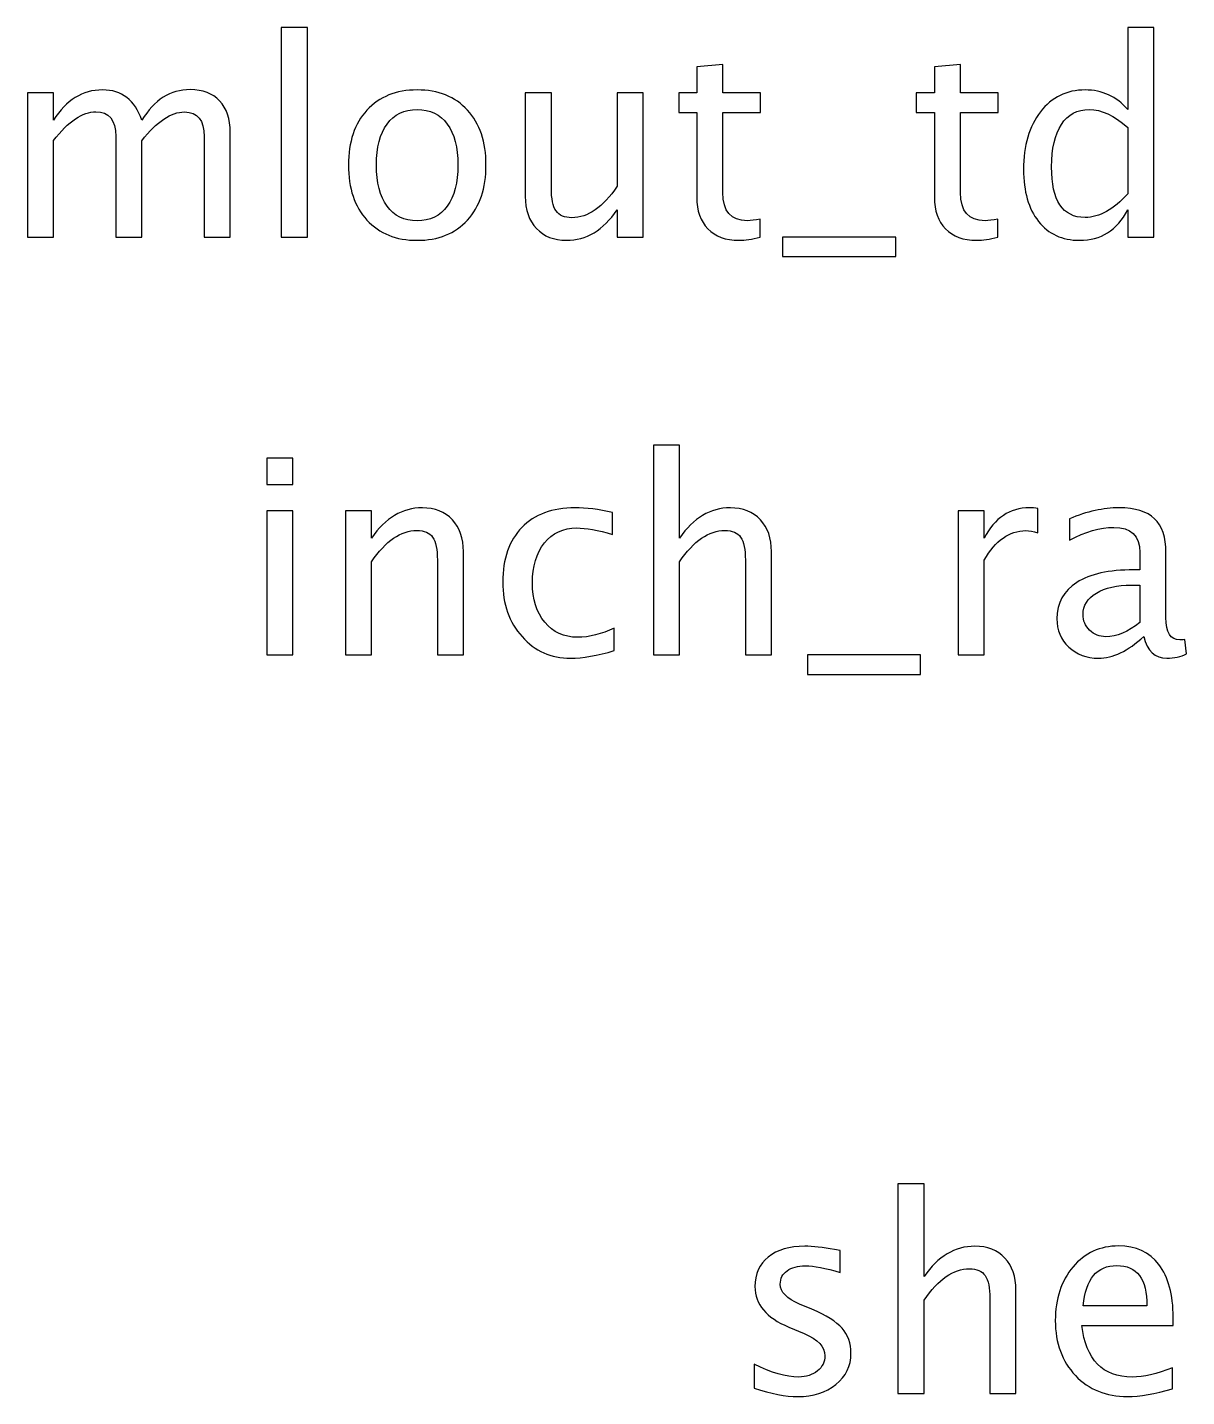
# Model space of a CAD drawing. Header units: centimetres. Extents: x -139 to 139, y -98 to 100.
# Drawn here: x -51.48 to -21.4, y 64.2 to 99.72 of the extents above; entities that cross this region are included whole.
import ezdxf

# ---------------------------------------------------------------- set-up
doc = ezdxf.new("R2010")
doc.units = ezdxf.units.CM
doc.header["$MEASUREMENT"] = 0
doc.layers.add('Layer 1', color=7, linetype='Continuous')

msp = doc.modelspace()

# ---------------------------------------------------------------- linework, layer by layer
at = {"layer": 'Layer 1'}
for points, knots in [([(-44.89274, 94.28031), (-44.89274, 94.28031), (-44.89274, 99.72015), (-44.89274, 99.72015), (-44.89274, 99.72015), (-44.89274, 99.72015), (-44.2154, 99.72015), (-44.2154, 99.72015), (-44.2154, 99.72015), (-44.2154, 99.72015), (-44.2154, 94.28031), (-44.2154, 94.28031), (-44.2154, 94.28031), (-44.2154, 94.28031), (-44.89274, 94.28031), (-44.89274, 94.28031)], [0, 0, 0, 0, 0.2, 0.2, 0.2, 0.2, 0.4, 0.4, 0.4, 0.4, 0.6, 0.6, 0.6, 0.6, 1, 1, 1, 1]), ([(-22.92877, 94.28031), (-22.92877, 94.28031), (-22.92877, 94.98234), (-22.92877, 94.98234), (-22.92877, 94.98234), (-23.20511, 94.45787), (-23.62139, 94.19564), (-24.1776, 94.19564), (-24.1776, 94.19564), (-24.62916, 94.19564), (-24.98429, 94.3591), (-25.24299, 94.68718), (-25.24299, 94.68718), (-25.5017, 95.01526), (-25.63105, 95.46329), (-25.63105, 96.03126), (-25.63105, 96.03126), (-25.63105, 96.65215), (-25.48406, 97.15192), (-25.19125, 97.53057), (-25.19125, 97.53057), (-24.89727, 97.90804), (-24.51157, 98.09737), (-24.03297, 98.09737), (-24.03297, 98.09737), (-23.58964, 98.09737), (-23.2204, 97.92803), (-22.92877, 97.58819), (-22.92877, 97.58819), (-22.92877, 97.58819), (-22.92877, 99.72015), (-22.92877, 99.72015), (-22.92877, 99.72015), (-22.92877, 99.72015), (-22.25144, 99.72015), (-22.25144, 99.72015), (-22.25144, 99.72015), (-22.25144, 99.72015), (-22.25144, 94.28031), (-22.25144, 94.28031), (-22.25144, 94.28031), (-22.25144, 94.28031), (-22.92877, 94.28031), (-22.92877, 94.28031)], [0, 0, 0, 0, 0.08333333, 0.08333333, 0.08333333, 0.08333333, 0.16666667, 0.16666667, 0.16666667, 0.16666667, 0.25, 0.25, 0.25, 0.25, 0.33333333, 0.33333333, 0.33333333, 0.33333333, 0.41666667, 0.41666667, 0.41666667, 0.41666667, 0.5, 0.5, 0.5, 0.5, 0.58333333, 0.58333333, 0.58333333, 0.58333333, 0.66666667, 0.66666667, 0.66666667, 0.66666667, 0.75, 0.75, 0.75, 0.75, 0.83333333, 0.83333333, 0.83333333, 0.83333333, 1, 1, 1, 1]), ([(-32.46789, 94.28149), (-32.6772, 94.22387), (-32.85947, 94.19564), (-33.01352, 94.19564), (-33.01352, 94.19564), (-33.35924, 94.19564), (-33.62853, 94.29442), (-33.82138, 94.49198), (-33.82138, 94.49198), (-34.01541, 94.68953), (-34.11183, 94.96352), (-34.11183, 95.31513), (-34.11183, 95.31513), (-34.11183, 95.31513), (-34.11183, 97.51176), (-34.11183, 97.51176), (-34.11183, 97.51176), (-34.11183, 97.51176), (-34.57985, 97.51176), (-34.57985, 97.51176), (-34.57985, 97.51176), (-34.57985, 97.51176), (-34.57985, 98.01976), (-34.57985, 98.01976), (-34.57985, 98.01976), (-34.57985, 98.01976), (-34.11183, 98.01976), (-34.11183, 98.01976), (-34.11183, 98.01976), (-34.11183, 98.01976), (-34.11183, 98.69591), (-34.11183, 98.69591), (-34.11183, 98.69591), (-34.11183, 98.69591), (-33.4345, 98.76059), (-33.4345, 98.76059), (-33.4345, 98.76059), (-33.4345, 98.76059), (-33.4345, 98.01976), (-33.4345, 98.01976), (-33.4345, 98.01976), (-33.4345, 98.01976), (-32.45378, 98.01976), (-32.45378, 98.01976), (-32.45378, 98.01976), (-32.45378, 98.01976), (-32.45378, 97.51176), (-32.45378, 97.51176), (-32.45378, 97.51176), (-32.45378, 97.51176), (-33.4345, 97.51176), (-33.4345, 97.51176), (-33.4345, 97.51176), (-33.4345, 97.51176), (-33.4345, 95.43742), (-33.4345, 95.43742), (-33.4345, 95.43742), (-33.4345, 94.94824), (-33.22166, 94.70364), (-32.79715, 94.70364), (-32.79715, 94.70364), (-32.7066, 94.70364), (-32.59724, 94.71893), (-32.46789, 94.74833), (-32.46789, 94.74833), (-32.46789, 94.74833), (-32.46789, 94.28149), (-32.46789, 94.28149)], [0, 0, 0, 0, 0.05555556, 0.05555556, 0.05555556, 0.05555556, 0.11111111, 0.11111111, 0.11111111, 0.11111111, 0.16666667, 0.16666667, 0.16666667, 0.16666667, 0.22222222, 0.22222222, 0.22222222, 0.22222222, 0.27777778, 0.27777778, 0.27777778, 0.27777778, 0.33333333, 0.33333333, 0.33333333, 0.33333333, 0.38888889, 0.38888889, 0.38888889, 0.38888889, 0.44444444, 0.44444444, 0.44444444, 0.44444444, 0.5, 0.5, 0.5, 0.5, 0.55555556, 0.55555556, 0.55555556, 0.55555556, 0.61111111, 0.61111111, 0.61111111, 0.61111111, 0.66666667, 0.66666667, 0.66666667, 0.66666667, 0.72222222, 0.72222222, 0.72222222, 0.72222222, 0.77777778, 0.77777778, 0.77777778, 0.77777778, 0.83333333, 0.83333333, 0.83333333, 0.83333333, 0.88888889, 0.88888889, 0.88888889, 0.88888889, 1, 1, 1, 1]), ([(-26.30133, 94.28149), (-26.51064, 94.22387), (-26.69291, 94.19564), (-26.84696, 94.19564), (-26.84696, 94.19564), (-27.19268, 94.19564), (-27.46197, 94.29442), (-27.65482, 94.49198), (-27.65482, 94.49198), (-27.84885, 94.68953), (-27.94527, 94.96352), (-27.94527, 95.31513), (-27.94527, 95.31513), (-27.94527, 95.31513), (-27.94527, 97.51176), (-27.94527, 97.51176), (-27.94527, 97.51176), (-27.94527, 97.51176), (-28.41329, 97.51176), (-28.41329, 97.51176), (-28.41329, 97.51176), (-28.41329, 97.51176), (-28.41329, 98.01976), (-28.41329, 98.01976), (-28.41329, 98.01976), (-28.41329, 98.01976), (-27.94527, 98.01976), (-27.94527, 98.01976), (-27.94527, 98.01976), (-27.94527, 98.01976), (-27.94527, 98.69591), (-27.94527, 98.69591), (-27.94527, 98.69591), (-27.94527, 98.69591), (-27.26794, 98.76059), (-27.26794, 98.76059), (-27.26794, 98.76059), (-27.26794, 98.76059), (-27.26794, 98.01976), (-27.26794, 98.01976), (-27.26794, 98.01976), (-27.26794, 98.01976), (-26.28722, 98.01976), (-26.28722, 98.01976), (-26.28722, 98.01976), (-26.28722, 98.01976), (-26.28722, 97.51176), (-26.28722, 97.51176), (-26.28722, 97.51176), (-26.28722, 97.51176), (-27.26794, 97.51176), (-27.26794, 97.51176), (-27.26794, 97.51176), (-27.26794, 97.51176), (-27.26794, 95.43742), (-27.26794, 95.43742), (-27.26794, 95.43742), (-27.26794, 94.94824), (-27.0551, 94.70364), (-26.63059, 94.70364), (-26.63059, 94.70364), (-26.54004, 94.70364), (-26.43068, 94.71893), (-26.30133, 94.74833), (-26.30133, 94.74833), (-26.30133, 94.74833), (-26.30133, 94.28149), (-26.30133, 94.28149)], [0, 0, 0, 0, 0.05555556, 0.05555556, 0.05555556, 0.05555556, 0.11111111, 0.11111111, 0.11111111, 0.11111111, 0.16666667, 0.16666667, 0.16666667, 0.16666667, 0.22222222, 0.22222222, 0.22222222, 0.22222222, 0.27777778, 0.27777778, 0.27777778, 0.27777778, 0.33333333, 0.33333333, 0.33333333, 0.33333333, 0.38888889, 0.38888889, 0.38888889, 0.38888889, 0.44444444, 0.44444444, 0.44444444, 0.44444444, 0.5, 0.5, 0.5, 0.5, 0.55555556, 0.55555556, 0.55555556, 0.55555556, 0.61111111, 0.61111111, 0.61111111, 0.61111111, 0.66666667, 0.66666667, 0.66666667, 0.66666667, 0.72222222, 0.72222222, 0.72222222, 0.72222222, 0.77777778, 0.77777778, 0.77777778, 0.77777778, 0.83333333, 0.83333333, 0.83333333, 0.83333333, 0.88888889, 0.88888889, 0.88888889, 0.88888889, 1, 1, 1, 1]), ([(-51.48028, 94.28031), (-51.48028, 94.28031), (-51.48028, 98.01976), (-51.48028, 98.01976), (-51.48028, 98.01976), (-51.48028, 98.01976), (-50.80294, 98.01976), (-50.80294, 98.01976), (-50.80294, 98.01976), (-50.80294, 98.01976), (-50.80294, 97.31302), (-50.80294, 97.31302), (-50.80294, 97.31302), (-50.47251, 97.83631), (-50.04917, 98.09737), (-49.53059, 98.09737), (-49.53059, 98.09737), (-49.03082, 98.09737), (-48.69098, 97.83631), (-48.50989, 97.31302), (-48.50989, 97.31302), (-48.18886, 97.84102), (-47.77023, 98.10442), (-47.25635, 98.10442), (-47.25635, 98.10442), (-46.92826, 98.10442), (-46.67309, 98.008), (-46.49082, 97.81397), (-46.49082, 97.81397), (-46.30855, 97.61994), (-46.21683, 97.3483), (-46.21683, 96.99905), (-46.21683, 96.99905), (-46.21683, 96.99905), (-46.21683, 94.28031), (-46.21683, 94.28031), (-46.21683, 94.28031), (-46.21683, 94.28031), (-46.89416, 94.28031), (-46.89416, 94.28031), (-46.89416, 94.28031), (-46.89416, 94.28031), (-46.89416, 96.88734), (-46.89416, 96.88734), (-46.89416, 96.88734), (-46.89416, 97.31302), (-47.0635, 97.52587), (-47.40216, 97.52587), (-47.40216, 97.52587), (-47.75376, 97.52587), (-48.12301, 97.27775), (-48.50989, 96.78033), (-48.50989, 96.78033), (-48.50989, 96.78033), (-48.50989, 94.28031), (-48.50989, 94.28031), (-48.50989, 94.28031), (-48.50989, 94.28031), (-49.18722, 94.28031), (-49.18722, 94.28031), (-49.18722, 94.28031), (-49.18722, 94.28031), (-49.18722, 96.88969), (-49.18722, 96.88969), (-49.18722, 96.88969), (-49.18722, 97.3189), (-49.3589, 97.53292), (-49.70345, 97.53292), (-49.70345, 97.53292), (-50.04565, 97.53292), (-50.41253, 97.28363), (-50.80294, 96.78386), (-50.80294, 96.78386), (-50.80294, 96.78386), (-50.80294, 94.28031), (-50.80294, 94.28031), (-50.80294, 94.28031), (-50.80294, 94.28031), (-51.48028, 94.28031), (-51.48028, 94.28031)], [0, 0, 0, 0, 0.04761905, 0.04761905, 0.04761905, 0.04761905, 0.0952381, 0.0952381, 0.0952381, 0.0952381, 0.14285714, 0.14285714, 0.14285714, 0.14285714, 0.19047619, 0.19047619, 0.19047619, 0.19047619, 0.23809524, 0.23809524, 0.23809524, 0.23809524, 0.28571429, 0.28571429, 0.28571429, 0.28571429, 0.33333333, 0.33333333, 0.33333333, 0.33333333, 0.38095238, 0.38095238, 0.38095238, 0.38095238, 0.42857143, 0.42857143, 0.42857143, 0.42857143, 0.47619048, 0.47619048, 0.47619048, 0.47619048, 0.52380952, 0.52380952, 0.52380952, 0.52380952, 0.57142857, 0.57142857, 0.57142857, 0.57142857, 0.61904762, 0.61904762, 0.61904762, 0.61904762, 0.66666667, 0.66666667, 0.66666667, 0.66666667, 0.71428571, 0.71428571, 0.71428571, 0.71428571, 0.76190476, 0.76190476, 0.76190476, 0.76190476, 0.80952381, 0.80952381, 0.80952381, 0.80952381, 0.85714286, 0.85714286, 0.85714286, 0.85714286, 0.9047619, 0.9047619, 0.9047619, 0.9047619, 1, 1, 1, 1]), ([(-41.36495, 94.19564), (-41.91411, 94.19564), (-42.3492, 94.37086), (-42.66906, 94.72128), (-42.66906, 94.72128), (-42.99008, 95.07171), (-43.15001, 95.54796), (-43.15001, 96.14886), (-43.15001, 96.14886), (-43.15001, 96.74858), (-42.99008, 97.22365), (-42.66906, 97.5729), (-42.66906, 97.5729), (-42.3492, 97.92215), (-41.91411, 98.09737), (-41.36495, 98.09737), (-41.36495, 98.09737), (-40.8158, 98.09737), (-40.3807, 97.92215), (-40.06085, 97.5729), (-40.06085, 97.5729), (-39.73982, 97.22365), (-39.5799, 96.74858), (-39.5799, 96.14886), (-39.5799, 96.14886), (-39.5799, 95.54796), (-39.73982, 95.07171), (-40.06085, 94.72128), (-40.06085, 94.72128), (-40.3807, 94.37086), (-40.8158, 94.19564), (-41.36495, 94.19564)], [0, 0, 0, 0, 0.11111111, 0.11111111, 0.11111111, 0.11111111, 0.22222222, 0.22222222, 0.22222222, 0.22222222, 0.33333333, 0.33333333, 0.33333333, 0.33333333, 0.44444444, 0.44444444, 0.44444444, 0.44444444, 0.55555556, 0.55555556, 0.55555556, 0.55555556, 0.66666667, 0.66666667, 0.66666667, 0.66666667, 0.77777778, 0.77777778, 0.77777778, 0.77777778, 1, 1, 1, 1]), ([(-36.17676, 94.28031), (-36.17676, 94.28031), (-36.17676, 94.98351), (-36.17676, 94.98351), (-36.17676, 94.98351), (-36.53777, 94.45787), (-36.97639, 94.19564), (-37.49145, 94.19564), (-37.49145, 94.19564), (-37.81835, 94.19564), (-38.07823, 94.29795), (-38.27109, 94.50374), (-38.27109, 94.50374), (-38.46511, 94.70952), (-38.56154, 94.98587), (-38.56154, 95.33512), (-38.56154, 95.33512), (-38.56154, 95.33512), (-38.56154, 98.01976), (-38.56154, 98.01976), (-38.56154, 98.01976), (-38.56154, 98.01976), (-37.88421, 98.01976), (-37.88421, 98.01976), (-37.88421, 98.01976), (-37.88421, 98.01976), (-37.88421, 95.55619), (-37.88421, 95.55619), (-37.88421, 95.55619), (-37.88421, 95.27514), (-37.84305, 95.07641), (-37.76191, 94.95882), (-37.76191, 94.95882), (-37.67959, 94.84005), (-37.54319, 94.78125), (-37.35151, 94.78125), (-37.35151, 94.78125), (-36.93758, 94.78125), (-36.54483, 95.05289), (-36.17676, 95.59735), (-36.17676, 95.59735), (-36.17676, 95.59735), (-36.17676, 98.01976), (-36.17676, 98.01976), (-36.17676, 98.01976), (-36.17676, 98.01976), (-35.49943, 98.01976), (-35.49943, 98.01976), (-35.49943, 98.01976), (-35.49943, 98.01976), (-35.49943, 94.28031), (-35.49943, 94.28031), (-35.49943, 94.28031), (-35.49943, 94.28031), (-36.17676, 94.28031), (-36.17676, 94.28031)], [0, 0, 0, 0, 0.06666667, 0.06666667, 0.06666667, 0.06666667, 0.13333333, 0.13333333, 0.13333333, 0.13333333, 0.2, 0.2, 0.2, 0.2, 0.26666667, 0.26666667, 0.26666667, 0.26666667, 0.33333333, 0.33333333, 0.33333333, 0.33333333, 0.4, 0.4, 0.4, 0.4, 0.46666667, 0.46666667, 0.46666667, 0.46666667, 0.53333333, 0.53333333, 0.53333333, 0.53333333, 0.6, 0.6, 0.6, 0.6, 0.66666667, 0.66666667, 0.66666667, 0.66666667, 0.73333333, 0.73333333, 0.73333333, 0.73333333, 0.8, 0.8, 0.8, 0.8, 0.86666667, 0.86666667, 0.86666667, 0.86666667, 1, 1, 1, 1]), ([(-41.36613, 94.70364), (-41.03099, 94.70364), (-40.76993, 94.82947), (-40.58414, 95.08229), (-40.58414, 95.08229), (-40.39952, 95.33394), (-40.30662, 95.69025), (-40.30662, 96.14886), (-40.30662, 96.14886), (-40.30662, 96.60629), (-40.39952, 96.96142), (-40.58414, 97.21307), (-40.58414, 97.21307), (-40.76993, 97.46354), (-41.03099, 97.58937), (-41.36613, 97.58937), (-41.36613, 97.58937), (-41.70244, 97.58937), (-41.9635, 97.46354), (-42.14694, 97.21307), (-42.14694, 97.21307), (-42.33156, 96.96142), (-42.42329, 96.60629), (-42.42329, 96.14886), (-42.42329, 96.14886), (-42.42329, 95.69025), (-42.33156, 95.33394), (-42.14694, 95.08229), (-42.14694, 95.08229), (-41.9635, 94.82947), (-41.70244, 94.70364), (-41.36613, 94.70364)], [0, 0, 0, 0, 0.11111111, 0.11111111, 0.11111111, 0.11111111, 0.22222222, 0.22222222, 0.22222222, 0.22222222, 0.33333333, 0.33333333, 0.33333333, 0.33333333, 0.44444444, 0.44444444, 0.44444444, 0.44444444, 0.55555556, 0.55555556, 0.55555556, 0.55555556, 0.66666667, 0.66666667, 0.66666667, 0.66666667, 0.77777778, 0.77777778, 0.77777778, 0.77777778, 1, 1, 1, 1]), ([(-22.92877, 97.12488), (-23.28037, 97.43415), (-23.61316, 97.58937), (-23.92831, 97.58937), (-23.92831, 97.58937), (-24.23875, 97.58937), (-24.47864, 97.46002), (-24.64915, 97.20014), (-24.64915, 97.20014), (-24.81966, 96.94143), (-24.90433, 96.57454), (-24.90433, 96.09947), (-24.90433, 96.09947), (-24.90433, 95.22576), (-24.61505, 94.78831), (-24.03532, 94.78831), (-24.03532, 94.78831), (-23.65902, 94.78831), (-23.28978, 94.9941), (-22.92877, 95.4045), (-22.92877, 95.4045), (-22.92877, 95.4045), (-22.92877, 97.12488), (-22.92877, 97.12488)], [0, 0, 0, 0, 0.14285714, 0.14285714, 0.14285714, 0.14285714, 0.28571429, 0.28571429, 0.28571429, 0.28571429, 0.42857143, 0.42857143, 0.42857143, 0.42857143, 0.57142857, 0.57142857, 0.57142857, 0.57142857, 0.71428571, 0.71428571, 0.71428571, 0.71428571, 1, 1, 1, 1]), ([(-31.88228, 93.77231), (-31.88228, 93.77231), (-31.88228, 94.28031), (-31.88228, 94.28031), (-31.88228, 94.28031), (-31.88228, 94.28031), (-28.94716, 94.28031), (-28.94716, 94.28031), (-28.94716, 94.28031), (-28.94716, 94.28031), (-28.94716, 93.77231), (-28.94716, 93.77231), (-28.94716, 93.77231), (-28.94716, 93.77231), (-31.88228, 93.77231), (-31.88228, 93.77231)], [0, 0, 0, 0, 0.2, 0.2, 0.2, 0.2, 0.4, 0.4, 0.4, 0.4, 0.6, 0.6, 0.6, 0.6, 1, 1, 1, 1]), ([(-35.23427, 83.43826), (-35.23427, 83.43826), (-35.23427, 88.8781), (-35.23427, 88.8781), (-35.23427, 88.8781), (-35.23427, 88.8781), (-34.55693, 88.8781), (-34.55693, 88.8781), (-34.55693, 88.8781), (-34.55693, 88.8781), (-34.55693, 86.47097), (-34.55693, 86.47097), (-34.55693, 86.47097), (-34.19827, 86.99426), (-33.75848, 87.25532), (-33.23872, 87.25532), (-33.23872, 87.25532), (-32.91181, 87.25532), (-32.65193, 87.15301), (-32.46026, 86.94723), (-32.46026, 86.94723), (-32.26858, 86.74261), (-32.17215, 86.46627), (-32.17215, 86.12055), (-32.17215, 86.12055), (-32.17215, 86.12055), (-32.17215, 83.43826), (-32.17215, 83.43826), (-32.17215, 83.43826), (-32.17215, 83.43826), (-32.84949, 83.43826), (-32.84949, 83.43826), (-32.84949, 83.43826), (-32.84949, 83.43826), (-32.84949, 85.89947), (-32.84949, 85.89947), (-32.84949, 85.89947), (-32.84949, 86.17699), (-32.89064, 86.37455), (-32.97178, 86.49214), (-32.97178, 86.49214), (-33.0541, 86.61091), (-33.18933, 86.66971), (-33.37865, 86.66971), (-33.37865, 86.66971), (-33.79493, 86.66971), (-34.18769, 86.39807), (-34.55693, 85.85479), (-34.55693, 85.85479), (-34.55693, 85.85479), (-34.55693, 83.43826), (-34.55693, 83.43826), (-34.55693, 83.43826), (-34.55693, 83.43826), (-35.23427, 83.43826), (-35.23427, 83.43826)], [0, 0, 0, 0, 0.06666667, 0.06666667, 0.06666667, 0.06666667, 0.13333333, 0.13333333, 0.13333333, 0.13333333, 0.2, 0.2, 0.2, 0.2, 0.26666667, 0.26666667, 0.26666667, 0.26666667, 0.33333333, 0.33333333, 0.33333333, 0.33333333, 0.4, 0.4, 0.4, 0.4, 0.46666667, 0.46666667, 0.46666667, 0.46666667, 0.53333333, 0.53333333, 0.53333333, 0.53333333, 0.6, 0.6, 0.6, 0.6, 0.66666667, 0.66666667, 0.66666667, 0.66666667, 0.73333333, 0.73333333, 0.73333333, 0.73333333, 0.8, 0.8, 0.8, 0.8, 0.86666667, 0.86666667, 0.86666667, 0.86666667, 1, 1, 1, 1]), ([(-45.2661, 87.8621), (-45.2661, 87.8621), (-45.2661, 88.53943), (-45.2661, 88.53943), (-45.2661, 88.53943), (-45.2661, 88.53943), (-44.58876, 88.53943), (-44.58876, 88.53943), (-44.58876, 88.53943), (-44.58876, 88.53943), (-44.58876, 87.8621), (-44.58876, 87.8621), (-44.58876, 87.8621), (-44.58876, 87.8621), (-45.2661, 87.8621), (-45.2661, 87.8621)], [0, 0, 0, 0, 0.2, 0.2, 0.2, 0.2, 0.4, 0.4, 0.4, 0.4, 0.6, 0.6, 0.6, 0.6, 1, 1, 1, 1]), ([(-45.2661, 83.43826), (-45.2661, 83.43826), (-45.2661, 87.17771), (-45.2661, 87.17771), (-45.2661, 87.17771), (-45.2661, 87.17771), (-44.58876, 87.17771), (-44.58876, 87.17771), (-44.58876, 87.17771), (-44.58876, 87.17771), (-44.58876, 83.43826), (-44.58876, 83.43826), (-44.58876, 83.43826), (-44.58876, 83.43826), (-45.2661, 83.43826), (-45.2661, 83.43826)], [0, 0, 0, 0, 0.2, 0.2, 0.2, 0.2, 0.4, 0.4, 0.4, 0.4, 0.6, 0.6, 0.6, 0.6, 1, 1, 1, 1]), ([(-43.22704, 83.43826), (-43.22704, 83.43826), (-43.22704, 87.17771), (-43.22704, 87.17771), (-43.22704, 87.17771), (-43.22704, 87.17771), (-42.5497, 87.17771), (-42.5497, 87.17771), (-42.5497, 87.17771), (-42.5497, 87.17771), (-42.5497, 86.47097), (-42.5497, 86.47097), (-42.5497, 86.47097), (-42.19104, 86.99426), (-41.75125, 87.25532), (-41.23149, 87.25532), (-41.23149, 87.25532), (-40.90458, 87.25532), (-40.6447, 87.15301), (-40.45303, 86.94723), (-40.45303, 86.94723), (-40.26135, 86.74261), (-40.16492, 86.46627), (-40.16492, 86.12055), (-40.16492, 86.12055), (-40.16492, 86.12055), (-40.16492, 83.43826), (-40.16492, 83.43826), (-40.16492, 83.43826), (-40.16492, 83.43826), (-40.84226, 83.43826), (-40.84226, 83.43826), (-40.84226, 83.43826), (-40.84226, 83.43826), (-40.84226, 85.89947), (-40.84226, 85.89947), (-40.84226, 85.89947), (-40.84226, 86.17699), (-40.88341, 86.37455), (-40.96455, 86.49214), (-40.96455, 86.49214), (-41.04687, 86.61091), (-41.1821, 86.66971), (-41.37142, 86.66971), (-41.37142, 86.66971), (-41.7877, 86.66971), (-42.18046, 86.39807), (-42.5497, 85.85479), (-42.5497, 85.85479), (-42.5497, 85.85479), (-42.5497, 83.43826), (-42.5497, 83.43826), (-42.5497, 83.43826), (-42.5497, 83.43826), (-43.22704, 83.43826), (-43.22704, 83.43826)], [0, 0, 0, 0, 0.06666667, 0.06666667, 0.06666667, 0.06666667, 0.13333333, 0.13333333, 0.13333333, 0.13333333, 0.2, 0.2, 0.2, 0.2, 0.26666667, 0.26666667, 0.26666667, 0.26666667, 0.33333333, 0.33333333, 0.33333333, 0.33333333, 0.4, 0.4, 0.4, 0.4, 0.46666667, 0.46666667, 0.46666667, 0.46666667, 0.53333333, 0.53333333, 0.53333333, 0.53333333, 0.6, 0.6, 0.6, 0.6, 0.66666667, 0.66666667, 0.66666667, 0.66666667, 0.73333333, 0.73333333, 0.73333333, 0.73333333, 0.8, 0.8, 0.8, 0.8, 0.86666667, 0.86666667, 0.86666667, 0.86666667, 1, 1, 1, 1]), ([(-36.25144, 83.55115), (-36.69006, 83.41945), (-37.06871, 83.35359), (-37.38739, 83.35359), (-37.38739, 83.35359), (-37.89303, 83.35359), (-38.31166, 83.54057), (-38.64445, 83.91333), (-38.64445, 83.91333), (-38.97724, 84.28728), (-39.14422, 84.75883), (-39.14422, 85.3268), (-39.14422, 85.3268), (-39.14422, 85.93358), (-38.97959, 86.40747), (-38.65033, 86.74614), (-38.65033, 86.74614), (-38.32107, 87.08598), (-37.86128, 87.25532), (-37.27097, 87.25532), (-37.27097, 87.25532), (-36.98051, 87.25532), (-36.65361, 87.21534), (-36.29377, 87.13537), (-36.29377, 87.13537), (-36.29377, 87.13537), (-36.29377, 86.56387), (-36.29377, 86.56387), (-36.29377, 86.56387), (-36.67595, 86.67676), (-36.98757, 86.73321), (-37.22746, 86.73321), (-37.22746, 86.73321), (-37.57553, 86.73321), (-37.85423, 86.60268), (-38.06237, 86.3428), (-38.06237, 86.3428), (-38.27051, 86.08292), (-38.37516, 85.73602), (-38.37516, 85.30328), (-38.37516, 85.30328), (-38.37516, 84.88347), (-38.26698, 84.54481), (-38.05178, 84.28493), (-38.05178, 84.28493), (-37.83659, 84.02622), (-37.55554, 83.89687), (-37.20629, 83.89687), (-37.20629, 83.89687), (-36.89702, 83.89687), (-36.57952, 83.97683), (-36.25144, 84.13676), (-36.25144, 84.13676), (-36.25144, 84.13676), (-36.25144, 83.55115), (-36.25144, 83.55115)], [0, 0, 0, 0, 0.06666667, 0.06666667, 0.06666667, 0.06666667, 0.13333333, 0.13333333, 0.13333333, 0.13333333, 0.2, 0.2, 0.2, 0.2, 0.26666667, 0.26666667, 0.26666667, 0.26666667, 0.33333333, 0.33333333, 0.33333333, 0.33333333, 0.4, 0.4, 0.4, 0.4, 0.46666667, 0.46666667, 0.46666667, 0.46666667, 0.53333333, 0.53333333, 0.53333333, 0.53333333, 0.6, 0.6, 0.6, 0.6, 0.66666667, 0.66666667, 0.66666667, 0.66666667, 0.73333333, 0.73333333, 0.73333333, 0.73333333, 0.8, 0.8, 0.8, 0.8, 0.86666667, 0.86666667, 0.86666667, 0.86666667, 1, 1, 1, 1]), ([(-27.32734, 83.43826), (-27.32734, 83.43826), (-27.32734, 87.17771), (-27.32734, 87.17771), (-27.32734, 87.17771), (-27.32734, 87.17771), (-26.65, 87.17771), (-26.65, 87.17771), (-26.65, 87.17771), (-26.65, 87.17771), (-26.65, 86.47097), (-26.65, 86.47097), (-26.65, 86.47097), (-26.38072, 86.99426), (-25.99031, 87.25532), (-25.4776, 87.25532), (-25.4776, 87.25532), (-25.40822, 87.25532), (-25.33532, 87.24944), (-25.26006, 87.23768), (-25.26006, 87.23768), (-25.26006, 87.23768), (-25.26006, 86.60385), (-25.26006, 86.60385), (-25.26006, 86.60385), (-25.37765, 86.64266), (-25.48113, 86.66265), (-25.5705, 86.66265), (-25.5705, 86.66265), (-26.00089, 86.66265), (-26.36072, 86.40865), (-26.65, 85.89947), (-26.65, 85.89947), (-26.65, 85.89947), (-26.65, 83.43826), (-26.65, 83.43826), (-26.65, 83.43826), (-26.65, 83.43826), (-27.32734, 83.43826), (-27.32734, 83.43826)], [0, 0, 0, 0, 0.09090909, 0.09090909, 0.09090909, 0.09090909, 0.18181818, 0.18181818, 0.18181818, 0.18181818, 0.27272727, 0.27272727, 0.27272727, 0.27272727, 0.36363636, 0.36363636, 0.36363636, 0.36363636, 0.45454545, 0.45454545, 0.45454545, 0.45454545, 0.54545455, 0.54545455, 0.54545455, 0.54545455, 0.63636364, 0.63636364, 0.63636364, 0.63636364, 0.72727273, 0.72727273, 0.72727273, 0.72727273, 0.81818182, 0.81818182, 0.81818182, 0.81818182, 1, 1, 1, 1]), ([(-22.51309, 83.91451), (-22.91996, 83.54057), (-23.31155, 83.35359), (-23.68784, 83.35359), (-23.68784, 83.35359), (-23.99711, 83.35359), (-24.25464, 83.45002), (-24.45808, 83.64405), (-24.45808, 83.64405), (-24.66269, 83.83808), (-24.76499, 84.08267), (-24.76499, 84.37783), (-24.76499, 84.37783), (-24.76499, 84.78587), (-24.59331, 85.09984), (-24.24994, 85.31857), (-24.24994, 85.31857), (-23.90657, 85.53729), (-23.41385, 85.64665), (-22.7718, 85.64665), (-22.7718, 85.64665), (-22.7718, 85.64665), (-22.61305, 85.64665), (-22.61305, 85.64665), (-22.61305, 85.64665), (-22.61305, 85.64665), (-22.61305, 86.09703), (-22.61305, 86.09703), (-22.61305, 86.09703), (-22.61305, 86.53095), (-22.83882, 86.74732), (-23.29156, 86.74732), (-23.29156, 86.74732), (-23.64198, 86.74732), (-24.02533, 86.63678), (-24.44044, 86.41571), (-24.44044, 86.41571), (-24.44044, 86.41571), (-24.44044, 86.9731), (-24.44044, 86.9731), (-24.44044, 86.9731), (-23.98418, 87.16124), (-23.55379, 87.25532), (-23.15044, 87.25532), (-23.15044, 87.25532), (-22.73534, 87.25532), (-22.42843, 87.16124), (-22.23205, 86.97192), (-22.23205, 86.97192), (-22.03449, 86.7826), (-21.93571, 86.49097), (-21.93571, 86.09703), (-21.93571, 86.09703), (-21.93571, 86.09703), (-21.93571, 84.40722), (-21.93571, 84.40722), (-21.93571, 84.40722), (-21.93571, 84.02034), (-21.81694, 83.82632), (-21.57823, 83.82632), (-21.57823, 83.82632), (-21.54883, 83.82632), (-21.50532, 83.83102), (-21.4477, 83.84043), (-21.4477, 83.84043), (-21.4477, 83.84043), (-21.39949, 83.46413), (-21.39949, 83.46413), (-21.39949, 83.46413), (-21.55354, 83.39005), (-21.72287, 83.35359), (-21.90867, 83.35359), (-21.90867, 83.35359), (-22.22499, 83.35359), (-22.42607, 83.54057), (-22.51309, 83.91451)], [0, 0, 0, 0, 0.05, 0.05, 0.05, 0.05, 0.1, 0.1, 0.1, 0.1, 0.15, 0.15, 0.15, 0.15, 0.2, 0.2, 0.2, 0.2, 0.25, 0.25, 0.25, 0.25, 0.3, 0.3, 0.3, 0.3, 0.35, 0.35, 0.35, 0.35, 0.4, 0.4, 0.4, 0.4, 0.45, 0.45, 0.45, 0.45, 0.5, 0.5, 0.5, 0.5, 0.55, 0.55, 0.55, 0.55, 0.6, 0.6, 0.6, 0.6, 0.65, 0.65, 0.65, 0.65, 0.7, 0.7, 0.7, 0.7, 0.75, 0.75, 0.75, 0.75, 0.8, 0.8, 0.8, 0.8, 0.85, 0.85, 0.85, 0.85, 0.9, 0.9, 0.9, 0.9, 1, 1, 1, 1]), ([(-22.61305, 84.28375), (-22.61305, 84.28375), (-22.61305, 85.24448), (-22.61305, 85.24448), (-22.61305, 85.24448), (-22.61305, 85.24448), (-22.83059, 85.25154), (-22.83059, 85.25154), (-22.83059, 85.25154), (-23.20689, 85.25154), (-23.51028, 85.18216), (-23.74194, 85.0434), (-23.74194, 85.0434), (-23.97242, 84.90346), (-24.08766, 84.71884), (-24.08766, 84.48836), (-24.08766, 84.48836), (-24.08766, 84.32726), (-24.03004, 84.19085), (-23.91597, 84.07914), (-23.91597, 84.07914), (-23.80073, 83.96743), (-23.6608, 83.91098), (-23.49499, 83.91098), (-23.49499, 83.91098), (-23.21277, 83.91098), (-22.91879, 84.03563), (-22.61305, 84.28375)], [0, 0, 0, 0, 0.125, 0.125, 0.125, 0.125, 0.25, 0.25, 0.25, 0.25, 0.375, 0.375, 0.375, 0.375, 0.5, 0.5, 0.5, 0.5, 0.625, 0.625, 0.625, 0.625, 0.75, 0.75, 0.75, 0.75, 1, 1, 1, 1]), ([(-31.23612, 82.93026), (-31.23612, 82.93026), (-31.23612, 83.43826), (-31.23612, 83.43826), (-31.23612, 83.43826), (-31.23612, 83.43826), (-28.301, 83.43826), (-28.301, 83.43826), (-28.301, 83.43826), (-28.301, 83.43826), (-28.301, 82.93026), (-28.301, 82.93026), (-28.301, 82.93026), (-28.301, 82.93026), (-31.23612, 82.93026), (-31.23612, 82.93026)], [0, 0, 0, 0, 0.2, 0.2, 0.2, 0.2, 0.4, 0.4, 0.4, 0.4, 0.6, 0.6, 0.6, 0.6, 1, 1, 1, 1]), ([(-28.88956, 64.28031), (-28.88956, 64.28031), (-28.88956, 69.72015), (-28.88956, 69.72015), (-28.88956, 69.72015), (-28.88956, 69.72015), (-28.21222, 69.72015), (-28.21222, 69.72015), (-28.21222, 69.72015), (-28.21222, 69.72015), (-28.21222, 67.31302), (-28.21222, 67.31302), (-28.21222, 67.31302), (-27.85356, 67.83631), (-27.41377, 68.09737), (-26.89401, 68.09737), (-26.89401, 68.09737), (-26.5671, 68.09737), (-26.30722, 67.99506), (-26.11555, 67.78928), (-26.11555, 67.78928), (-25.92387, 67.58466), (-25.82744, 67.30832), (-25.82744, 66.9626), (-25.82744, 66.9626), (-25.82744, 66.9626), (-25.82744, 64.28031), (-25.82744, 64.28031), (-25.82744, 64.28031), (-25.82744, 64.28031), (-26.50478, 64.28031), (-26.50478, 64.28031), (-26.50478, 64.28031), (-26.50478, 64.28031), (-26.50478, 66.74152), (-26.50478, 66.74152), (-26.50478, 66.74152), (-26.50478, 67.01904), (-26.54593, 67.2166), (-26.62707, 67.33419), (-26.62707, 67.33419), (-26.70939, 67.45296), (-26.84462, 67.51176), (-27.03394, 67.51176), (-27.03394, 67.51176), (-27.45022, 67.51176), (-27.84298, 67.24012), (-28.21222, 66.69684), (-28.21222, 66.69684), (-28.21222, 66.69684), (-28.21222, 64.28031), (-28.21222, 64.28031), (-28.21222, 64.28031), (-28.21222, 64.28031), (-28.88956, 64.28031), (-28.88956, 64.28031)], [0, 0, 0, 0, 0.06666667, 0.06666667, 0.06666667, 0.06666667, 0.13333333, 0.13333333, 0.13333333, 0.13333333, 0.2, 0.2, 0.2, 0.2, 0.26666667, 0.26666667, 0.26666667, 0.26666667, 0.33333333, 0.33333333, 0.33333333, 0.33333333, 0.4, 0.4, 0.4, 0.4, 0.46666667, 0.46666667, 0.46666667, 0.46666667, 0.53333333, 0.53333333, 0.53333333, 0.53333333, 0.6, 0.6, 0.6, 0.6, 0.66666667, 0.66666667, 0.66666667, 0.66666667, 0.73333333, 0.73333333, 0.73333333, 0.73333333, 0.8, 0.8, 0.8, 0.8, 0.86666667, 0.86666667, 0.86666667, 0.86666667, 1, 1, 1, 1]), ([(-32.62077, 64.41437), (-32.62077, 64.41437), (-32.62077, 65.03525), (-32.62077, 65.03525), (-32.62077, 65.03525), (-32.17745, 64.81418), (-31.79292, 64.70364), (-31.46484, 64.70364), (-31.46484, 64.70364), (-31.26963, 64.70364), (-31.10735, 64.75656), (-30.97918, 64.86239), (-30.97918, 64.86239), (-30.851, 64.96705), (-30.78633, 65.09875), (-30.78633, 65.25751), (-30.78633, 65.25751), (-30.78633, 65.48916), (-30.96624, 65.68084), (-31.32608, 65.83253), (-31.32608, 65.83253), (-31.32608, 65.83253), (-31.72236, 66.00069), (-31.72236, 66.00069), (-31.72236, 66.00069), (-32.3068, 66.24293), (-32.59961, 66.59336), (-32.59961, 67.04844), (-32.59961, 67.04844), (-32.59961, 67.37417), (-32.48436, 67.63053), (-32.25388, 67.8175), (-32.25388, 67.8175), (-32.0234, 68.00447), (-31.70708, 68.09737), (-31.30609, 68.09737), (-31.30609, 68.09737), (-31.09795, 68.09737), (-30.83924, 68.06915), (-30.53233, 68.01153), (-30.53233, 68.01153), (-30.53233, 68.01153), (-30.39121, 67.98448), (-30.39121, 67.98448), (-30.39121, 67.98448), (-30.39121, 67.98448), (-30.39121, 67.42003), (-30.39121, 67.42003), (-30.39121, 67.42003), (-30.76869, 67.53292), (-31.06972, 67.58937), (-31.29433, 67.58937), (-31.29433, 67.58937), (-31.49188, 67.58937), (-31.64828, 67.54586), (-31.76705, 67.46002), (-31.76705, 67.46002), (-31.88464, 67.37417), (-31.94344, 67.25893), (-31.94344, 67.11429), (-31.94344, 67.11429), (-31.94344, 66.91086), (-31.77881, 66.738), (-31.44837, 66.59806), (-31.44837, 66.59806), (-31.44837, 66.59806), (-31.12264, 66.46048), (-31.12264, 66.46048), (-31.12264, 66.46048), (-30.7534, 66.30526), (-30.49234, 66.14063), (-30.33947, 65.96776), (-30.33947, 65.96776), (-30.18543, 65.7949), (-30.10899, 65.57853), (-30.10899, 65.31983), (-30.10899, 65.31983), (-30.10899, 64.99175), (-30.23834, 64.72246), (-30.49822, 64.51197), (-30.49822, 64.51197), (-30.75693, 64.30148), (-31.08854, 64.19564), (-31.49188, 64.19564), (-31.49188, 64.19564), (-31.80233, 64.19564), (-32.17745, 64.26855), (-32.62077, 64.41437)], [0, 0, 0, 0, 0.04347826, 0.04347826, 0.04347826, 0.04347826, 0.08695652, 0.08695652, 0.08695652, 0.08695652, 0.13043478, 0.13043478, 0.13043478, 0.13043478, 0.17391304, 0.17391304, 0.17391304, 0.17391304, 0.2173913, 0.2173913, 0.2173913, 0.2173913, 0.26086957, 0.26086957, 0.26086957, 0.26086957, 0.30434783, 0.30434783, 0.30434783, 0.30434783, 0.34782609, 0.34782609, 0.34782609, 0.34782609, 0.39130435, 0.39130435, 0.39130435, 0.39130435, 0.43478261, 0.43478261, 0.43478261, 0.43478261, 0.47826087, 0.47826087, 0.47826087, 0.47826087, 0.52173913, 0.52173913, 0.52173913, 0.52173913, 0.56521739, 0.56521739, 0.56521739, 0.56521739, 0.60869565, 0.60869565, 0.60869565, 0.60869565, 0.65217391, 0.65217391, 0.65217391, 0.65217391, 0.69565217, 0.69565217, 0.69565217, 0.69565217, 0.73913043, 0.73913043, 0.73913043, 0.73913043, 0.7826087, 0.7826087, 0.7826087, 0.7826087, 0.82608696, 0.82608696, 0.82608696, 0.82608696, 0.86956522, 0.86956522, 0.86956522, 0.86956522, 0.91304348, 0.91304348, 0.91304348, 0.91304348, 1, 1, 1, 1]), ([(-21.76579, 64.40025), (-22.22088, 64.26385), (-22.61011, 64.19564), (-22.93466, 64.19564), (-22.93466, 64.19564), (-23.48853, 64.19564), (-23.93891, 64.37909), (-24.2858, 64.7448), (-24.2858, 64.7448), (-24.6327, 65.11051), (-24.80674, 65.58441), (-24.80674, 66.16767), (-24.80674, 66.16767), (-24.80674, 66.73329), (-24.65387, 67.19778), (-24.34695, 67.56115), (-24.34695, 67.56115), (-24.04004, 67.92333), (-23.64728, 68.10442), (-23.16867, 68.10442), (-23.16867, 68.10442), (-22.71594, 68.10442), (-22.36552, 67.94332), (-22.11857, 67.62112), (-22.11857, 67.62112), (-21.87163, 67.29891), (-21.74815, 66.84265), (-21.74815, 66.25116), (-21.74815, 66.25116), (-21.74815, 66.25116), (-21.75168, 66.0442), (-21.75168, 66.0442), (-21.75168, 66.0442), (-21.75168, 66.0442), (-24.11529, 66.0442), (-24.11529, 66.0442), (-24.11529, 66.0442), (-24.01652, 65.1505), (-23.58025, 64.70364), (-22.80766, 64.70364), (-22.80766, 64.70364), (-22.52427, 64.70364), (-22.17737, 64.78361), (-21.76579, 64.94353), (-21.76579, 64.94353), (-21.76579, 64.94353), (-21.76579, 64.40025), (-21.76579, 64.40025)], [0, 0, 0, 0, 0.07692308, 0.07692308, 0.07692308, 0.07692308, 0.15384615, 0.15384615, 0.15384615, 0.15384615, 0.23076923, 0.23076923, 0.23076923, 0.23076923, 0.30769231, 0.30769231, 0.30769231, 0.30769231, 0.38461538, 0.38461538, 0.38461538, 0.38461538, 0.46153846, 0.46153846, 0.46153846, 0.46153846, 0.53846154, 0.53846154, 0.53846154, 0.53846154, 0.61538462, 0.61538462, 0.61538462, 0.61538462, 0.69230769, 0.69230769, 0.69230769, 0.69230769, 0.76923077, 0.76923077, 0.76923077, 0.76923077, 0.84615385, 0.84615385, 0.84615385, 0.84615385, 1, 1, 1, 1]), ([(-24.08002, 66.5522), (-24.08002, 66.5522), (-22.42902, 66.5522), (-22.42902, 66.5522), (-22.42902, 66.5522), (-22.42902, 67.24835), (-22.6889, 67.59642), (-23.20748, 67.59642), (-23.20748, 67.59642), (-23.72959, 67.59642), (-24.02004, 67.24835), (-24.08002, 66.5522)], [0, 0, 0, 0, 0.25, 0.25, 0.25, 0.25, 0.5, 0.5, 0.5, 0.5, 1, 1, 1, 1])]:
    msp.add_open_spline(points, degree=3, knots=knots, dxfattribs=at)

doc.saveas('drawing.dxf')
